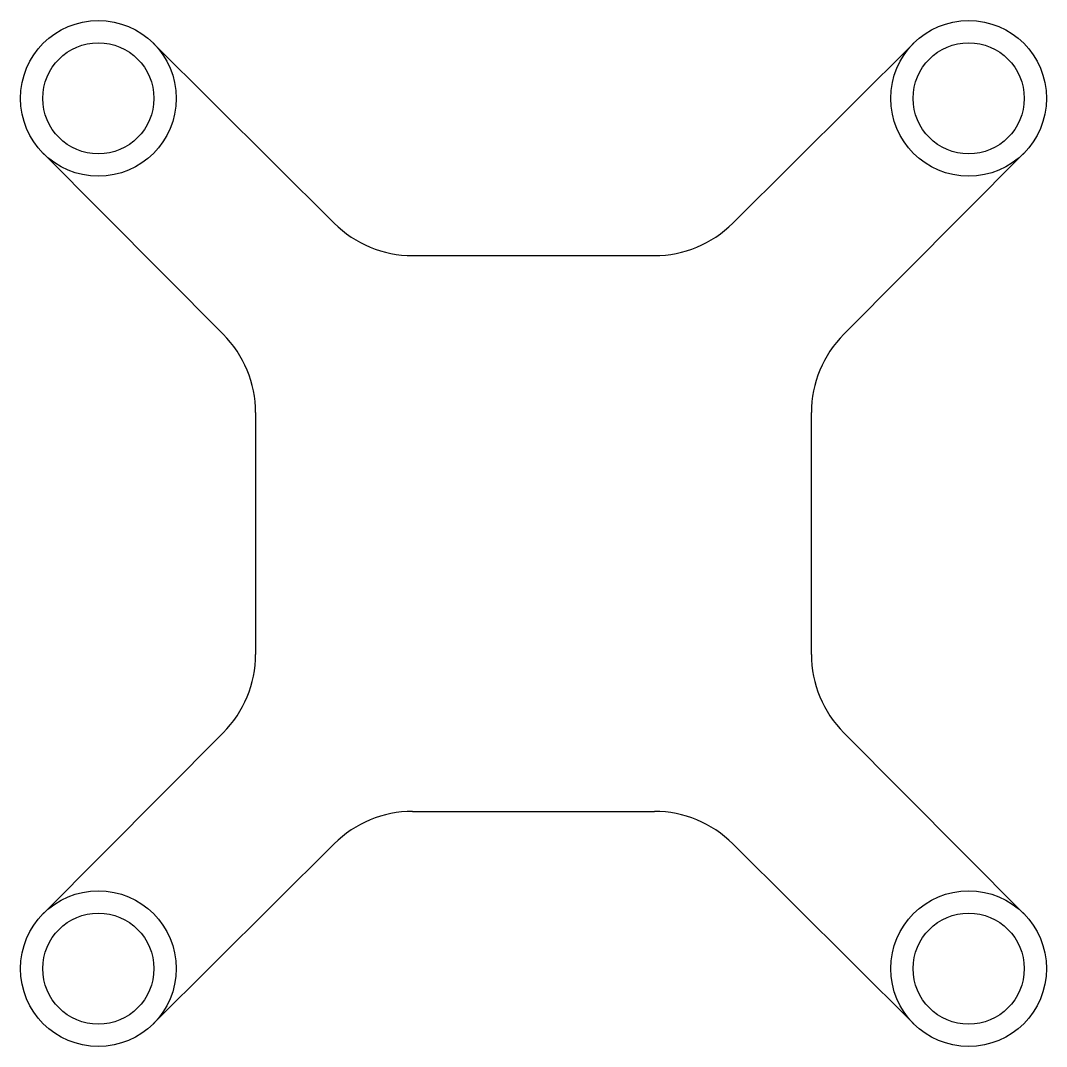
# Model space of a CAD drawing. Header units: millimetres. Extents: x 2327.4 to 2419.7, y 2527.8 to 2620.1.
import ezdxf

# ---------------------------------------------------------------- set-up
doc = ezdxf.new("R2010")
doc.units = ezdxf.units.MM

# ---------------------------------------------------------------- blocks, each defined once
blk = doc.blocks.new('*U2')
for p, q in [((10.582, -0.597), (-5.698, 15.597)), ((0.597, -10.582), (-15.597, 5.698))]:
    blk.add_line(p, q)
for radius in [7, 5]:
    blk.add_circle((-10.634, 10.634), radius)
for centre, start, end in [((17.634, 6.492), 225.15036, 270), ((-6.492, -17.634), 0, 44.84964)]:
    blk.add_arc(centre, 10, start, end)
blk = doc.blocks.new('*U3')
at = {"color": 0, "linetype": 'ByBlock', "lineweight": -2, "transparency": 16777216}
blk.add_blockref('*U2', (2345.079, 2602.484), dxfattribs=at)
for p, rotation in [((2402.094, 2602.484), 270), ((2345.079, 2545.469), 90.00000000000001), ((2402.094, 2545.469), 180)]:
    blk.add_blockref('*U2', p, dxfattribs=dict(at, rotation=rotation))

msp = doc.modelspace()

# ---------------------------------------------------------------- linework, layer by layer
for p, q in [((2362.713, 2598.976), (2384.46, 2598.976)), ((2348.586, 2584.849), (2348.586, 2563.103)), ((2398.586, 2563.103), (2398.586, 2584.849)), ((2362.713, 2548.976), (2384.46, 2548.976))]:
    msp.add_line(p, q)

# ---------------------------------------------------------------- block references
msp.add_blockref('*U3', (0, 0))

doc.saveas('drawing.dxf')
